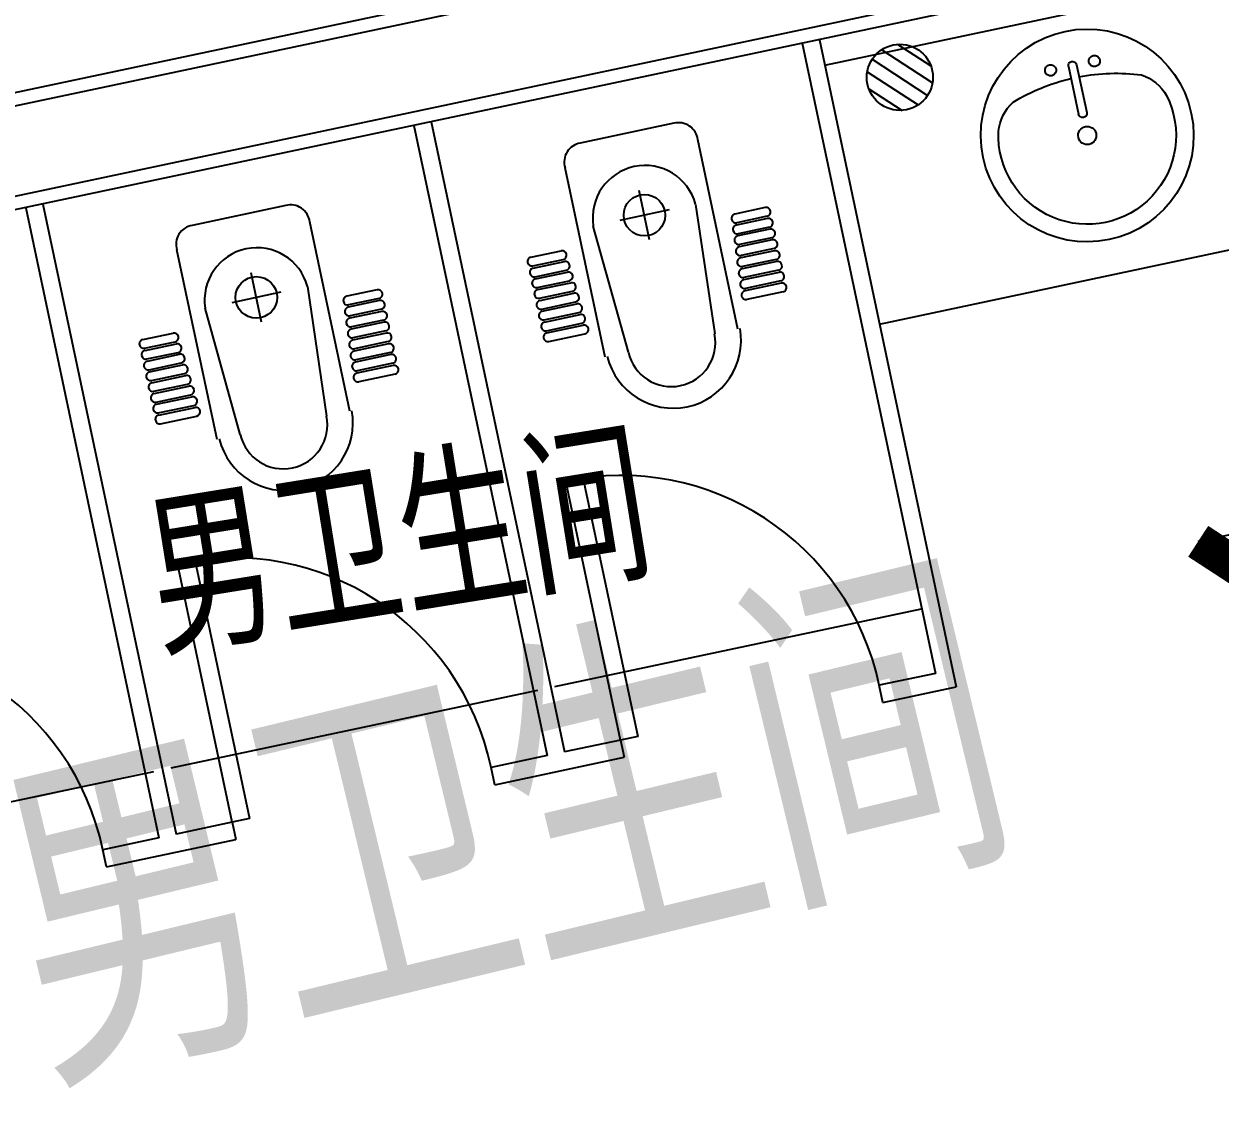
# Model space of a CAD drawing. Header units: millimetres. Extents: x 347599 to 1495443, y -100002 to 152717.
# Drawn here: x 1336624 to 1339337, y 48807 to 51281 of the extents above; entities that cross this region are included whole.
import ezdxf
from ezdxf.enums import TextEntityAlignment as Align

# ---------------------------------------------------------------- set-up
doc = ezdxf.new("R2010")
doc.units = ezdxf.units.MM
doc.header["$LTSCALE"] = 1000
doc.header["$PDMODE"] = 1
doc.linetypes.add('XRE2$0$HIDDEN', pattern=[0.375, 0.25, -0.125])
doc.layers.get('0').update_dxf_attribs({"linetype": 'CONTINUOUS'})
doc.layers.get('Defpoints').update_dxf_attribs({"linetype": 'CONTINUOUS'})
for name, color, linetype in [('A—墙体', 7, 'CONTINUOUS'), ('A—轴线、尺寸', 1, 'CONTINUOUS'), ('E1-RW-1F$0$LVTRY', 6, 'CONTINUOUS'), ('I-平面-标高（总）', 40, 'CONTINUOUS'), ('I—平面—卫生间隔断（不到顶）', 48, 'CONTINUOUS'), ('I—平面—文字', 40, 'CONTINUOUS'), ('I—平面—文字（放大1：100）', 40, 'XRE2$0$HIDDEN'), ('I—平面—洁具2', 44, 'CONTINUOUS'), ('I—平面—装饰面层线', 192, 'CONTINUOUS'), ('I—平面—踏步', 80, 'CONTINUOUS'), ('S-EQ1', 2, 'CONTINUOUS'), ('轴线100', 1, 'CONTINUOUS')]:
    doc.layers.add(name, color=color, linetype=linetype)
doc.styles.add('ARIAL', font='simhei.ttf', dxfattribs={"width": 0.9})
doc.styles.add('E-RT-1F$0$XD2008', font='xd-hzs.shx', dxfattribs={"width": 0.7, "bigfont": 'xd-hztxt.shx'})
doc.styles.add('XD2008', font='simhei.ttf', dxfattribs={"width": 0.7})
doc.styles.add('幼圆', font='SIMYOU_0.TTF', dxfattribs={"width": 0.7})
doc.dimstyles.new('200', dxfattribs={"dimscale": 200, "dimtxt": 2.5, "dimasz": 2, "dimexe": 1, "dimexo": 1, "dimgap": 0.8, "dimtad": 1, "dimdec": 0, "dimdsep": 46, "dimtxsty": 'ARIAL', "dimblk1": 'ARCHTICK', "dimblk2": 'ARCHTICK', "dimsah": 1, "dimcen": -0.9, "dimdle": 1, "dimclrd": 256, "dimclre": 256, "dimclrt": 40, "dimaunit": 1, "dimadec": 0, "dimazin": 0, "dimtfac": 0.35, "dimtdec": 0, "dimtix": 1, "dimtmove": 2, "dimatfit": 3, "dimldrblk": 'ARCHTICK', "dimfxl": 0, "dimtvp": 0.8, "dimtolj": 1, "dimtzin": 0, "dimarcsym": 0})
doc.dimstyles.new('副本 100', dxfattribs={"dimscale": 100, "dimtxt": 2.5, "dimasz": 2, "dimexe": 1, "dimexo": 1, "dimgap": 0.8, "dimtad": 1, "dimdec": 0, "dimdsep": 46, "dimtxsty": 'ARIAL', "dimblk1": 'ARCHTICK', "dimblk2": 'ARCHTICK', "dimsah": 1, "dimcen": -0.9, "dimdle": 1, "dimclrd": 256, "dimclre": 256, "dimclrt": 40, "dimaunit": 1, "dimadec": 0, "dimazin": 0, "dimtfac": 0.35, "dimtdec": 0, "dimtix": 1, "dimtmove": 2, "dimatfit": 3, "dimldrblk": 'ARCHTICK', "dimfxl": 0, "dimtvp": 0.8, "dimtolj": 1, "dimtzin": 0, "dimarcsym": 0})

# ---------------------------------------------------------------- blocks, each defined once
blk = doc.blocks.new('E1-RW-1F$0$E1-RW-1F$0$_LV13')
at = {"layer": 'S-EQ1'}
for p, q in [((-0.495, 0.071), (-0.071, 0.495)), ((-0.465, -0.183), (0.183, 0.465)), ((-0.354, -0.354), (0.354, 0.354)), ((-0.183, -0.465), (0.465, 0.183)), ((0.071, -0.495), (0.495, -0.071))]:
    blk.add_line(p, q, dxfattribs=at)
blk.add_circle((0, 0), 0.5, dxfattribs=at)
blk = doc.blocks.new('_ArchTick')
at = {"color": 0, "linetype": 'ByBlock', "const_width": 0.4}
blk.add_lwpolyline([(-0.5, -0.5), (0.5, 0.5)], dxfattribs=at)
blk = doc.blocks.new('*D208')
at = {"layer": 'A—轴线、尺寸', "linetype": 'ByBlock', "lineweight": -2}
for p, q in [((1320932.1, 93756.1), (1314573, 92410)), ((1314727.3, 92647.1), (1332983.4, 6408.2)), ((1339105.1, 7908.6), (1332746.3, 6562.5))]:
    blk.add_line(p, q, dxfattribs=at)
at = {"layer": 'Defpoints', "color": 0, "linetype": 'ByBlock'}
for p in [(1321127.8, 93797.6), (1339300.8, 7950), (1332942, 6603.9)]:
    blk.add_point(p, dxfattribs=at)
at = {"layer": 'A—轴线、尺寸', "linetype": 'ByBlock', "lineweight": -2, "xscale": 400, "yscale": 400, "zscale": 400}
for p, rotation in [((1314768.7, 92451.4), 101.9526484623862), ((1332942, 6603.9), 281.9526484623862)]:
    blk.add_blockref('_ArchTick', p, dxfattribs=dict(at, rotation=rotation))
at = {"layer": 'A—轴线、尺寸', "color": 40, "linetype": 'ByBlock', "insert": (1324259.2, 49613.1), "char_height": 500, "attachment_point": 5, "rotation": 281.9526, "style": 'ARIAL'}
blk.add_mtext('\\A1;87750', dxfattribs=at)
blk = doc.blocks.new('E-RT-1F$0$ECADI-TAG-HGHT（国标）')
at = {"color": 1}
blk.add_line((-2.121, 2.121), (11.768, 2.121), dxfattribs=at)
at = {"color": 1, "const_width": 0.5}
blk.add_lwpolyline([(-2.121, 2.121), (0, 0), (2.121, 2.121)], dxfattribs=at)
at = {"color": 1}
blk.add_point((-1.481, 4.6), dxfattribs=at)
at = {"style": 'E-RT-1F$0$XD2008', "width": 0.7}
blk.add_attdef('FL', text='', height=3, dxfattribs=at).set_placement((-2.689, 2.967), align=Align.RIGHT)
for tag, p in [('F.F.L.', (2.284, 2.967)), ('T.O.S.', (2.284, -1.104))]:
    blk.add_attdef(tag, p, '', height=3, dxfattribs=at)
blk = doc.blocks.new('Sink Vanity-Round - 19_ x 19_-4020000-E 号地块一层平面图  PARCEL E FIRST FLOOR PLAN')
at = {"layer": 'I—平面—洁具2'}
for p, q in [((87.1, 247.1), (87.1, 136.3)), ((106.2, 247.1), (106.2, 136.3))]:
    blk.add_line(p, q, dxfattribs=at)
for centre, radius, start, end in [((96.7, 85.2), 241.3, 0, 180), ((45.9, 247.1), 12.7, 0, 180), ((45.9, 247.1), 12.7, 180, 0), ((96.7, 247.1), 9.52, 0, 180), ((147.5, 247.1), 12.7, 0, 180), ((147.5, 247.1), 12.7, 180, 0), ((96.7, -233), 452.3, 91.2067, 109.2086), ((96.7, -233), 452.3, 70.7914, 88.7933), ((1.4, 104.3), 104.5, 120.7927, 162.1904), ((191.9, 104.3), 104.5, 17.8096, 59.2073), ((96.7, 85.2), 201.4, 165.3071, 14.6929), ((96.7, 136.3), 9.52, 180, 0), ((96.7, 85.2), 241.3, 180, 0), ((96.7, 85.2), 20.6, 0, 180), ((96.7, 85.2), 20.6, 180, 0)]:
    blk.add_arc(centre, radius, start, end, dxfattribs=at)
blk = doc.blocks.new('*D456')
at = {"layer": 'Defpoints', "color": 0, "linetype": 'Continuous'}
for p in [(1321127.8, 93797.6), (1339300.8, 7950), (1332942, 6603.9)]:
    blk.add_point(p, dxfattribs=at)
at = {"layer": '轴线100', "linetype": 'Continuous', "lineweight": -2}
for p, q in [((1321029.9, 93776.9), (1314670.9, 92430.7)), ((1314748, 92549.2), (1332962.7, 6506.1)), ((1339202.9, 7929.3), (1332844.2, 6583.2))]:
    blk.add_line(p, q, dxfattribs=at)
at = {"layer": '轴线100', "linetype": 'Continuous', "lineweight": -2, "xscale": 200, "yscale": 200, "zscale": 200}
for p, rotation in [((1314768.7, 92451.4), 101.9526484623766), ((1332942, 6603.9), 281.9526484623766)]:
    blk.add_blockref('_ArchTick', p, dxfattribs=dict(at, rotation=rotation))
at = {"layer": '轴线100', "color": 40, "linetype": 'Continuous', "insert": (1324082, 49575.6), "char_height": 300, "attachment_point": 5, "rotation": 281.9526, "style": 'ARIAL'}
blk.add_mtext('\\A1;87750', dxfattribs=at)

msp = doc.modelspace()

# ---------------------------------------------------------------- linework, layer by layer
at = {"layer": 'A—墙体'}
for p, q in [((1333124.4, 50153.8), (1341552.6, 51938.2)), ((1333124.4, 50153.8), (1341552.6, 51938.2)), ((1333083, 50349.4), (1339246.1, 51654.3)), ((1333083, 50349.4), (1339246.1, 51654.3))]:
    msp.add_line(p, q, dxfattribs=at)
at = {"layer": 'I—平面—卫生间隔断（不到顶）', "ltscale": 3}
for p, q in [((1338440.6, 51187.4), (1341541.8, 51844)), ((1338564.8, 50600.4), (1341666.1, 51257)), ((1338389.2, 51236.9), (1338691.6, 49808.5)), ((1338428.4, 51245.1), (1338739, 49777.7)), ((1337508.7, 51050.4), (1337811.1, 49622.1)), ((1337547.9, 51058.7), (1337850.3, 49630.4)), ((1336667.4, 50872.3), (1336969.8, 49444)), ((1336628.3, 50864.1), (1336930.6, 49435.7)), ((1338691.6, 49808.5), (1338564.4, 49781.6)), ((1338691.6, 49808.5), (1338564.4, 49781.6)), ((1338572.7, 49742.5), (1338564.4, 49781.6)), ((1338572.7, 49742.5), (1338739, 49777.7)), ((1338572.7, 49742.5), (1338739, 49777.7)), ((1337977.4, 49657.3), (1337850.3, 49630.4)), ((1337977.4, 49657.3), (1337850.3, 49630.4)), ((1337977.4, 49657.3), (1337850.3, 49630.4)), ((1337977.4, 49657.3), (1337985.7, 49618.2)), ((1337811.1, 49622.1), (1337683.9, 49595.2)), ((1337811.1, 49622.1), (1337683.9, 49595.2)), ((1337692.2, 49556.1), (1337683.9, 49595.2)), ((1337692.2, 49556.1), (1337985.7, 49618.2)), ((1337692.2, 49556.1), (1337985.7, 49618.2)), ((1337692.2, 49556.1), (1337985.7, 49618.2)), ((1337692.2, 49556.1), (1337985.7, 49618.2)), ((1337096.9, 49470.9), (1336969.8, 49444)), ((1337096.9, 49470.9), (1336969.8, 49444)), ((1337096.9, 49470.9), (1336969.8, 49444)), ((1337096.9, 49470.9), (1337105.2, 49431.8)), ((1336930.6, 49435.7), (1336803.5, 49408.8)), ((1336930.6, 49435.7), (1336803.5, 49408.8)), ((1336811.7, 49369.7), (1336803.5, 49408.8)), ((1336811.7, 49369.7), (1337105.2, 49431.8)), ((1336811.7, 49369.7), (1337105.2, 49431.8)), ((1336811.7, 49369.7), (1337105.2, 49431.8)), ((1336811.7, 49369.7), (1337105.2, 49431.8))]:
    msp.add_line(p, q, dxfattribs=at)
for points in [[(1338016.6, 49665.6), (1337977.4, 49657.3), (1337853.2, 50244.3), (1337892.3, 50252.6)], [(1337136.1, 49479.2), (1337096.9, 49470.9), (1336972.7, 50057.9), (1337011.8, 50066.2)]]:
    msp.add_lwpolyline(points, close=True, dxfattribs=at)
for centre in [(1337977.4, 49657.3), (1337097, 49470.9), (1336216.5, 49284.5)]:
    msp.add_arc(centre, 600, 11.9536, 101.9536, dxfattribs=at)
at = {"layer": 'I—平面—洁具2'}
for p, q in [((1338098.4, 51055.6), (1337886.2, 51010.6)), ((1338243.7, 50589.2), (1338152.7, 51018.6)), ((1337942.6, 50525.4), (1337851.6, 50954.8)), ((1338043.5, 50791.3), (1338019.9, 50903.1)), ((1338147.8, 50871.8), (1338191, 50578)), ((1337218.2, 50869.1), (1337006, 50824.2)), ((1338087.6, 50859.1), (1337975.8, 50835.4)), ((1338310, 50844.8), (1338241.1, 50830.2)), ((1338317.7, 50856.7), (1338317.7, 50856.7)), ((1337363.4, 50402.8), (1337272.5, 50832.1)), ((1337995.3, 50536.6), (1337915.6, 50822.6)), ((1338229.2, 50837.9), (1338229.2, 50837.9)), ((1338311.1, 50839.9), (1338240.2, 50824.9)), ((1338315.2, 50820.4), (1338244.3, 50805.3)), ((1338322.9, 50832.2), (1338322.9, 50832.2)), ((1338232.5, 50813.1), (1338232.5, 50813.1)), ((1338234.4, 50813.5), (1338234.4, 50813.5)), ((1338239.6, 50789), (1338239.6, 50789)), ((1338316.3, 50815.5), (1338243.5, 50800.1)), ((1338321.4, 50791), (1338246.8, 50775.2)), ((1338320.4, 50795.9), (1338247.6, 50780.5)), ((1338328.1, 50807.8), (1338328.1, 50807.8)), ((1337062.3, 50339), (1336971.3, 50768.4)), ((1337774.2, 50751.7), (1337843.1, 50766.4)), ((1337774.2, 50751.7), (1337843.1, 50766.4)), ((1338235.8, 50788.2), (1338235.8, 50788.2)), ((1338239.1, 50763.3), (1338239.1, 50763.3)), ((1338326.6, 50766.6), (1338250, 50750.3)), ((1338325.6, 50771.4), (1338250.9, 50755.6)), ((1338333.3, 50783.3), (1338333.3, 50783.3)), ((1337766.5, 50739.9), (1337766.5, 50739.9)), ((1337766.5, 50739.9), (1337766.5, 50739.9)), ((1337778.3, 50732.2), (1337847.3, 50746.8)), ((1337778.3, 50732.2), (1337847.3, 50746.8)), ((1337779.3, 50727.3), (1337850.2, 50742.3)), ((1337779.3, 50727.3), (1337850.2, 50742.3)), ((1337855, 50758.6), (1337855, 50758.6)), ((1337855, 50758.6), (1337855, 50758.6)), ((1337860.2, 50734.2), (1337860.2, 50734.2)), ((1337860.2, 50734.2), (1337860.2, 50734.2)), ((1337862.1, 50734.6), (1337862.1, 50734.6)), ((1337862.1, 50734.6), (1337862.1, 50734.6)), ((1338242.3, 50738.5), (1338242.3, 50738.5)), ((1338331.8, 50742.1), (1338253.3, 50725.5)), ((1338330.8, 50747), (1338254.2, 50730.8)), ((1338338.5, 50758.8), (1338338.5, 50758.8)), ((1338343.7, 50734.4), (1338343.7, 50734.4)), ((1337163.3, 50604.9), (1337139.6, 50716.7)), ((1337771.6, 50715.4), (1337771.6, 50715.4)), ((1337771.6, 50715.4), (1337771.6, 50715.4)), ((1337783.5, 50707.7), (1337854.4, 50722.7)), ((1337783.5, 50707.7), (1337854.4, 50722.7)), ((1337784.5, 50702.8), (1337857.3, 50718.2)), ((1337784.5, 50702.8), (1337857.3, 50718.2)), ((1337865.4, 50709.7), (1337865.4, 50709.7)), ((1337865.4, 50709.7), (1337865.4, 50709.7)), ((1337869.2, 50710.5), (1337869.2, 50710.5)), ((1337869.2, 50710.5), (1337869.2, 50710.5)), ((1338245.6, 50713.6), (1338245.6, 50713.6)), ((1338337, 50717.6), (1338256.6, 50700.6)), ((1338335.9, 50722.5), (1338257.5, 50705.9)), ((1338348.8, 50709.9), (1338348.8, 50709.9)), ((1337267.5, 50685.4), (1337310.7, 50391.6)), ((1337776.8, 50691), (1337776.8, 50691)), ((1337776.8, 50691), (1337776.8, 50691)), ((1337788.7, 50683.3), (1337861.4, 50698.7)), ((1337788.7, 50683.3), (1337861.4, 50698.7)), ((1337789.7, 50678.4), (1337864.4, 50694.2)), ((1337789.7, 50678.4), (1337864.4, 50694.2)), ((1337876.2, 50686.5), (1337876.2, 50686.5)), ((1337876.2, 50686.5), (1337876.2, 50686.5)), ((1338248.9, 50688.8), (1338248.9, 50688.8)), ((1338342.2, 50693.2), (1338259.9, 50675.8)), ((1338341.1, 50698.1), (1338260.8, 50681)), ((1338354, 50685.5), (1338354, 50685.5)), ((1337207.3, 50672.6), (1337095.5, 50648.9)), ((1337430.8, 50653.5), (1337359.9, 50638.4)), ((1337429.8, 50658.3), (1337360.8, 50643.7)), ((1337437.5, 50670.2), (1337437.5, 50670.2)), ((1337782, 50666.5), (1337782, 50666.5)), ((1337782, 50666.5), (1337782, 50666.5)), ((1337793.8, 50658.8), (1337868.5, 50674.6)), ((1337793.8, 50658.8), (1337868.5, 50674.6)), ((1337794.9, 50653.9), (1337871.5, 50670.1)), ((1337794.9, 50653.9), (1337871.5, 50670.1)), ((1337883.3, 50662.4), (1337883.3, 50662.4)), ((1337883.3, 50662.4), (1337883.3, 50662.4)), ((1338252.2, 50663.9), (1338252.2, 50663.9)), ((1338346.3, 50673.6), (1338264, 50656.2)), ((1337115, 50350.1), (1337035.4, 50636.2)), ((1337348.9, 50651.4), (1337348.9, 50651.4)), ((1337352.2, 50626.6), (1337352.2, 50626.6)), ((1337354.1, 50627), (1337354.1, 50627)), ((1337436, 50629), (1337363.2, 50613.6)), ((1337435, 50633.9), (1337364.1, 50618.9)), ((1337442.7, 50645.7), (1337442.7, 50645.7)), ((1337787.2, 50642.1), (1337787.2, 50642.1)), ((1337787.2, 50642.1), (1337787.2, 50642.1)), ((1337799, 50634.3), (1337875.6, 50650.6)), ((1337799, 50634.3), (1337875.6, 50650.6)), ((1337800.1, 50629.5), (1337878.5, 50646.1)), ((1337800.1, 50629.5), (1337878.5, 50646.1)), ((1337804.2, 50609.9), (1337882.7, 50626.5)), ((1337804.2, 50609.9), (1337882.7, 50626.5)), ((1337890.4, 50638.4), (1337890.4, 50638.4)), ((1337890.4, 50638.4), (1337890.4, 50638.4)), ((1337355.5, 50601.7), (1337355.5, 50601.7)), ((1337359.3, 50602.5), (1337359.3, 50602.5)), ((1337441.2, 50604.5), (1337366.5, 50588.7)), ((1337440.1, 50609.4), (1337367.4, 50594)), ((1337447.8, 50621.3), (1337447.8, 50621.3)), ((1337792.4, 50617.6), (1337792.4, 50617.6)), ((1337792.4, 50617.6), (1337792.4, 50617.6)), ((1337805.2, 50605), (1337885.6, 50622)), ((1337805.2, 50605), (1337885.6, 50622)), ((1337809.4, 50585.4), (1337889.8, 50602.5)), ((1337809.4, 50585.4), (1337889.8, 50602.5)), ((1337897.5, 50614.3), (1337897.5, 50614.3)), ((1337897.5, 50614.3), (1337897.5, 50614.3)), ((1336893.9, 50565.3), (1336962.9, 50579.9)), ((1336893.9, 50565.3), (1336962.9, 50579.9)), ((1336974.7, 50572.2), (1336974.7, 50572.2)), ((1336974.7, 50572.2), (1336974.7, 50572.2)), ((1337358.8, 50576.9), (1337358.8, 50576.9)), ((1337446.4, 50580.1), (1337369.8, 50563.9)), ((1337445.3, 50585), (1337370.6, 50569.2)), ((1337453, 50596.8), (1337453, 50596.8)), ((1337458.2, 50572.4), (1337458.2, 50572.4)), ((1337797.5, 50593.1), (1337797.5, 50593.1)), ((1337797.5, 50593.1), (1337797.5, 50593.1)), ((1337810.4, 50580.5), (1337892.7, 50598)), ((1337810.4, 50580.5), (1337892.7, 50598)), ((1337814.6, 50561), (1337896.8, 50578.4)), ((1337814.6, 50561), (1337896.8, 50578.4)), ((1337904.6, 50590.3), (1337904.6, 50590.3)), ((1337904.6, 50590.3), (1337904.6, 50590.3)), ((1336886.2, 50553.4), (1336886.2, 50553.4)), ((1336886.2, 50553.4), (1336886.2, 50553.4)), ((1336898, 50545.7), (1336967, 50560.3)), ((1336898, 50545.7), (1336967, 50560.3)), ((1336899.1, 50540.8), (1336970, 50555.8)), ((1336899.1, 50540.8), (1336970, 50555.8)), ((1336979.9, 50547.7), (1336979.9, 50547.7)), ((1336979.9, 50547.7), (1336979.9, 50547.7)), ((1336981.8, 50548.1), (1336981.8, 50548.1)), ((1336981.8, 50548.1), (1336981.8, 50548.1)), ((1337362.1, 50552), (1337362.1, 50552)), ((1337451.5, 50555.6), (1337373.1, 50539)), ((1337450.5, 50560.5), (1337373.9, 50544.3)), ((1337463.4, 50547.9), (1337463.4, 50547.9)), ((1337802.7, 50568.7), (1337802.7, 50568.7)), ((1337802.7, 50568.7), (1337802.7, 50568.7)), ((1336891.4, 50529), (1336891.4, 50529)), ((1336891.4, 50529), (1336891.4, 50529)), ((1336903.2, 50521.2), (1336974.1, 50536.3)), ((1336903.2, 50521.2), (1336974.1, 50536.3)), ((1336904.3, 50516.4), (1336977, 50531.8)), ((1336904.3, 50516.4), (1336977, 50531.8)), ((1336985.1, 50523.3), (1336985.1, 50523.3)), ((1336985.1, 50523.3), (1336985.1, 50523.3)), ((1336988.9, 50524.1), (1336988.9, 50524.1)), ((1336988.9, 50524.1), (1336988.9, 50524.1)), ((1337365.3, 50527.1), (1337365.3, 50527.1)), ((1337456.7, 50531.2), (1337376.3, 50514.1)), ((1337455.7, 50536.1), (1337377.2, 50519.4)), ((1337468.6, 50523.5), (1337468.6, 50523.5)), ((1336896.5, 50504.5), (1336896.5, 50504.5)), ((1336896.5, 50504.5), (1336896.5, 50504.5)), ((1336908.4, 50496.8), (1336981.2, 50512.2)), ((1336908.4, 50496.8), (1336981.2, 50512.2)), ((1336909.4, 50491.9), (1336984.1, 50507.7)), ((1336909.4, 50491.9), (1336984.1, 50507.7)), ((1336996, 50500), (1336996, 50500)), ((1336996, 50500), (1336996, 50500)), ((1337368.6, 50502.3), (1337368.6, 50502.3)), ((1337461.9, 50506.7), (1337379.6, 50489.3)), ((1337460.9, 50511.6), (1337380.5, 50494.6)), ((1337473.7, 50499), (1337473.7, 50499)), ((1336901.7, 50480), (1336901.7, 50480)), ((1336901.7, 50480), (1336901.7, 50480)), ((1336913.6, 50472.3), (1336988.3, 50488.2)), ((1336913.6, 50472.3), (1336988.3, 50488.2)), ((1336914.6, 50467.4), (1336991.2, 50483.7)), ((1336914.6, 50467.4), (1336991.2, 50483.7)), ((1336918.8, 50447.9), (1336995.3, 50464.1)), ((1336918.8, 50447.9), (1336995.3, 50464.1)), ((1337003, 50476), (1337003, 50476)), ((1337003, 50476), (1337003, 50476)), ((1337371.9, 50477.4), (1337371.9, 50477.4)), ((1337466, 50487.1), (1337383.8, 50469.7)), ((1336906.9, 50455.6), (1336906.9, 50455.6)), ((1336906.9, 50455.6), (1336906.9, 50455.6)), ((1336919.8, 50443), (1336998.3, 50459.6)), ((1336919.8, 50443), (1336998.3, 50459.6)), ((1336923.9, 50423.4), (1337002.4, 50440)), ((1336923.9, 50423.4), (1337002.4, 50440)), ((1337010.1, 50451.9), (1337010.1, 50451.9)), ((1337010.1, 50451.9), (1337010.1, 50451.9)), ((1336912.1, 50431.1), (1336912.1, 50431.1)), ((1336912.1, 50431.1), (1336912.1, 50431.1)), ((1336925, 50418.5), (1337005.4, 50435.6)), ((1336925, 50418.5), (1337005.4, 50435.6)), ((1336929.1, 50399), (1337009.5, 50416)), ((1336929.1, 50399), (1337009.5, 50416)), ((1336930.2, 50394.1), (1337012.4, 50411.5)), ((1336930.2, 50394.1), (1337012.4, 50411.5)), ((1337017.2, 50427.8), (1337017.2, 50427.8)), ((1337017.2, 50427.8), (1337017.2, 50427.8)), ((1336917.3, 50406.7), (1336917.3, 50406.7)), ((1336917.3, 50406.7), (1336917.3, 50406.7)), ((1336922.5, 50382.2), (1336922.5, 50382.2)), ((1336922.5, 50382.2), (1336922.5, 50382.2)), ((1336934.3, 50374.5), (1337016.6, 50391.9)), ((1336934.3, 50374.5), (1337016.6, 50391.9)), ((1337024.3, 50403.8), (1337024.3, 50403.8)), ((1337024.3, 50403.8), (1337024.3, 50403.8))]:
    msp.add_line(p, q, dxfattribs=at)
for points in [[(1338305.9, 50864.4), (1338236.9, 50849.8)], [(1337425.6, 50677.9), (1337356.7, 50663.3)]]:
    msp.add_lwpolyline(points, dxfattribs=at)
for centre in [(1338031.7, 50847.2), (1337151.4, 50660.8)]:
    msp.add_circle(centre, 47.1, dxfattribs=at)
for centre, radius, start, end in [((1338109.3, 51013.2), 43.8, 7.1058, 104.3734), ((1337893.5, 50967.5), 43.8, 99.548, 196.8156), ((1338033, 50841.1), 118.8, 15.0094, 188.9119), ((1337229, 50826.7), 43.8, 7.1058, 104.3734), ((1338239, 50840), 10, 101.9607, 191.9607), ((1338308, 50854.6), 10, 11.9607, 101.9607), ((1338308, 50854.6), 10, 281.9607, 11.9607), ((1337013.2, 50781), 43.8, 99.548, 196.8156), ((1338239, 50840), 10, 191.9607, 281.9607), ((1338242.3, 50815.1), 10, 101.9607, 191.9607), ((1338313.1, 50830.1), 10, 11.9607, 101.9607), ((1338313.1, 50830.1), 10, 281.9607, 11.9607), ((1338318.3, 50805.7), 10, 11.9607, 101.9607), ((1338242.3, 50815.1), 10, 191.9607, 281.9607), ((1338245.6, 50790.3), 10, 101.9607, 191.9607), ((1338318.3, 50805.7), 10, 281.9607, 11.9607), ((1338323.5, 50781.2), 10, 11.9607, 101.9607), ((1337152.8, 50654.6), 118.8, 15.0094, 188.9119), ((1337845.2, 50756.6), 10, 11.9607, 101.9607), ((1337845.2, 50756.6), 10, 11.9607, 101.9607), ((1338245.6, 50790.3), 10, 191.9607, 281.9607), ((1338248.8, 50765.4), 10, 101.9607, 191.9607), ((1338248.8, 50765.4), 10, 191.9607, 281.9607), ((1338323.5, 50781.2), 10, 281.9607, 11.9607), ((1338328.7, 50756.8), 10, 11.9607, 101.9607), ((1337776.2, 50742), 10, 101.9607, 191.9607), ((1337776.2, 50742), 10, 101.9607, 191.9607), ((1337776.2, 50742), 10, 191.9607, 281.9607), ((1337776.2, 50742), 10, 191.9607, 281.9607), ((1337845.2, 50756.6), 10, 281.9607, 11.9607), ((1337845.2, 50756.6), 10, 281.9607, 11.9607), ((1337852.3, 50732.5), 10, 11.9607, 101.9607), ((1337852.3, 50732.5), 10, 11.9607, 101.9607), ((1337852.3, 50732.5), 10, 281.9607, 11.9607), ((1337852.3, 50732.5), 10, 281.9607, 11.9607), ((1338252.1, 50740.6), 10, 101.9607, 191.9607), ((1338252.1, 50740.6), 10, 191.9607, 281.9607), ((1338328.7, 50756.8), 10, 281.9607, 11.9607), ((1338333.9, 50732.3), 10, 11.9607, 101.9607), ((1338333.9, 50732.3), 10, 281.9607, 11.9607), ((1337781.4, 50717.5), 10, 101.9607, 191.9607), ((1337781.4, 50717.5), 10, 101.9607, 191.9607), ((1337781.4, 50717.5), 10, 191.9607, 281.9607), ((1337781.4, 50717.5), 10, 191.9607, 281.9607), ((1337859.4, 50708.5), 10, 11.9607, 101.9607), ((1337859.4, 50708.5), 10, 11.9607, 101.9607), ((1337859.4, 50708.5), 10, 281.9607, 11.9607), ((1337859.4, 50708.5), 10, 281.9607, 11.9607), ((1338255.4, 50715.7), 10, 101.9607, 191.9607), ((1338255.4, 50715.7), 10, 191.9607, 281.9607), ((1338339.1, 50707.9), 10, 11.9607, 101.9607), ((1338339.1, 50707.9), 10, 281.9607, 11.9607), ((1337786.6, 50693), 10, 101.9607, 191.9607), ((1337786.6, 50693), 10, 101.9607, 191.9607), ((1337786.6, 50693), 10, 191.9607, 281.9607), ((1337786.6, 50693), 10, 191.9607, 281.9607), ((1337866.5, 50684.4), 10, 11.9607, 101.9607), ((1337866.5, 50684.4), 10, 11.9607, 101.9607), ((1337866.5, 50684.4), 10, 281.9607, 11.9607), ((1337866.5, 50684.4), 10, 281.9607, 11.9607), ((1338258.7, 50690.8), 10, 101.9607, 191.9607), ((1338258.7, 50690.8), 10, 191.9607, 281.9607), ((1338344.2, 50683.4), 10, 11.9607, 101.9607), ((1338344.2, 50683.4), 10, 281.9607, 11.9607), ((1337358.7, 50653.5), 10, 101.9607, 191.9607), ((1337427.7, 50668.1), 10, 11.9607, 101.9607), ((1337427.7, 50668.1), 10, 281.9607, 11.9607), ((1337432.9, 50643.7), 10, 11.9607, 101.9607), ((1337791.8, 50668.6), 10, 101.9607, 191.9607), ((1337791.8, 50668.6), 10, 101.9607, 191.9607), ((1337791.8, 50668.6), 10, 191.9607, 281.9607), ((1337791.8, 50668.6), 10, 191.9607, 281.9607), ((1337797, 50644.1), 10, 101.9607, 191.9607), ((1337797, 50644.1), 10, 101.9607, 191.9607), ((1337873.5, 50660.4), 10, 11.9607, 101.9607), ((1337873.5, 50660.4), 10, 11.9607, 101.9607), ((1337873.5, 50660.4), 10, 281.9607, 11.9607), ((1337873.5, 50660.4), 10, 281.9607, 11.9607), ((1338262, 50666), 10, 101.9607, 191.9607), ((1338262, 50666), 10, 191.9607, 281.9607), ((1337358.7, 50653.5), 10, 191.9607, 281.9607), ((1337362, 50628.7), 10, 101.9607, 191.9607), ((1337362, 50628.7), 10, 191.9607, 281.9607), ((1337432.9, 50643.7), 10, 281.9607, 11.9607), ((1337438.1, 50619.2), 10, 11.9607, 101.9607), ((1337797, 50644.1), 10, 191.9607, 281.9607), ((1337797, 50644.1), 10, 191.9607, 281.9607), ((1337802.1, 50619.7), 10, 101.9607, 191.9607), ((1337802.1, 50619.7), 10, 101.9607, 191.9607), ((1337880.6, 50636.3), 10, 11.9607, 101.9607), ((1337880.6, 50636.3), 10, 11.9607, 101.9607), ((1337880.6, 50636.3), 10, 281.9607, 11.9607), ((1337880.6, 50636.3), 10, 281.9607, 11.9607), ((1337365.3, 50603.8), 10, 101.9607, 191.9607), ((1337365.3, 50603.8), 10, 191.9607, 281.9607), ((1337438.1, 50619.2), 10, 281.9607, 11.9607), ((1337443.2, 50594.8), 10, 11.9607, 101.9607), ((1337802.1, 50619.7), 10, 191.9607, 281.9607), ((1337802.1, 50619.7), 10, 191.9607, 281.9607), ((1337807.3, 50595.2), 10, 101.9607, 191.9607), ((1337807.3, 50595.2), 10, 101.9607, 191.9607), ((1337887.7, 50612.2), 10, 11.9607, 101.9607), ((1337887.7, 50612.2), 10, 11.9607, 101.9607), ((1337887.7, 50612.2), 10, 281.9607, 11.9607), ((1337887.7, 50612.2), 10, 281.9607, 11.9607), ((1336964.9, 50570.1), 10, 11.9607, 101.9607), ((1336964.9, 50570.1), 10, 11.9607, 101.9607), ((1336964.9, 50570.1), 10, 281.9607, 11.9607), ((1336964.9, 50570.1), 10, 281.9607, 11.9607), ((1337368.6, 50578.9), 10, 101.9607, 191.9607), ((1337368.6, 50578.9), 10, 191.9607, 281.9607), ((1337443.2, 50594.8), 10, 281.9607, 11.9607), ((1337448.4, 50570.3), 10, 11.9607, 101.9607), ((1337448.4, 50570.3), 10, 281.9607, 11.9607), ((1337807.3, 50595.2), 10, 191.9607, 281.9607), ((1337807.3, 50595.2), 10, 191.9607, 281.9607), ((1337812.5, 50570.8), 10, 101.9607, 191.9607), ((1337812.5, 50570.8), 10, 101.9607, 191.9607), ((1337894.8, 50588.2), 10, 11.9607, 101.9607), ((1337894.8, 50588.2), 10, 11.9607, 101.9607), ((1337894.8, 50588.2), 10, 281.9607, 11.9607), ((1337894.8, 50588.2), 10, 281.9607, 11.9607), ((1338096.9, 50563.6), 154, 193.9395, 9.9818), ((1338092.8, 50558.6), 100, 192.7356, 11.1857), ((1336896, 50555.5), 10, 101.9607, 191.9607), ((1336896, 50555.5), 10, 101.9607, 191.9607), ((1336896, 50555.5), 10, 191.9607, 281.9607), ((1336896, 50555.5), 10, 191.9607, 281.9607), ((1336972, 50546), 10, 11.9607, 101.9607), ((1336972, 50546), 10, 11.9607, 101.9607), ((1336972, 50546), 10, 281.9607, 11.9607), ((1336972, 50546), 10, 281.9607, 11.9607), ((1337371.9, 50554.1), 10, 101.9607, 191.9607), ((1337371.9, 50554.1), 10, 191.9607, 281.9607), ((1337453.6, 50545.8), 10, 11.9607, 101.9607), ((1337453.6, 50545.8), 10, 281.9607, 11.9607), ((1337812.5, 50570.8), 10, 191.9607, 281.9607), ((1337812.5, 50570.8), 10, 191.9607, 281.9607), ((1336901.1, 50531), 10, 101.9607, 191.9607), ((1336901.1, 50531), 10, 101.9607, 191.9607), ((1336901.1, 50531), 10, 191.9607, 281.9607), ((1336901.1, 50531), 10, 191.9607, 281.9607), ((1336979.1, 50522), 10, 11.9607, 101.9607), ((1336979.1, 50522), 10, 11.9607, 101.9607), ((1336979.1, 50522), 10, 281.9607, 11.9607), ((1336979.1, 50522), 10, 281.9607, 11.9607), ((1337375.1, 50529.2), 10, 101.9607, 191.9607), ((1337375.1, 50529.2), 10, 191.9607, 281.9607), ((1337458.8, 50521.4), 10, 11.9607, 101.9607), ((1337458.8, 50521.4), 10, 281.9607, 11.9607), ((1336906.3, 50506.6), 10, 101.9607, 191.9607), ((1336906.3, 50506.6), 10, 101.9607, 191.9607), ((1336906.3, 50506.6), 10, 191.9607, 281.9607), ((1336906.3, 50506.6), 10, 191.9607, 281.9607), ((1336911.5, 50482.1), 10, 101.9607, 191.9607), ((1336911.5, 50482.1), 10, 101.9607, 191.9607), ((1336986.2, 50497.9), 10, 11.9607, 101.9607), ((1336986.2, 50497.9), 10, 11.9607, 101.9607), ((1336986.2, 50497.9), 10, 281.9607, 11.9607), ((1336986.2, 50497.9), 10, 281.9607, 11.9607), ((1337378.4, 50504.4), 10, 101.9607, 191.9607), ((1337378.4, 50504.4), 10, 191.9607, 281.9607), ((1337464, 50496.9), 10, 11.9607, 101.9607), ((1337464, 50496.9), 10, 281.9607, 11.9607), ((1336911.5, 50482.1), 10, 191.9607, 281.9607), ((1336911.5, 50482.1), 10, 191.9607, 281.9607), ((1336916.7, 50457.7), 10, 101.9607, 191.9607), ((1336916.7, 50457.7), 10, 101.9607, 191.9607), ((1336993.3, 50473.9), 10, 11.9607, 101.9607), ((1336993.3, 50473.9), 10, 11.9607, 101.9607), ((1336993.3, 50473.9), 10, 281.9607, 11.9607), ((1336993.3, 50473.9), 10, 281.9607, 11.9607), ((1337381.7, 50479.5), 10, 101.9607, 191.9607), ((1337381.7, 50479.5), 10, 191.9607, 281.9607), ((1336916.7, 50457.7), 10, 191.9607, 281.9607), ((1336916.7, 50457.7), 10, 191.9607, 281.9607), ((1336921.9, 50433.2), 10, 101.9607, 191.9607), ((1336921.9, 50433.2), 10, 101.9607, 191.9607), ((1337000.3, 50449.8), 10, 11.9607, 101.9607), ((1337000.3, 50449.8), 10, 11.9607, 101.9607), ((1337000.3, 50449.8), 10, 281.9607, 11.9607), ((1337000.3, 50449.8), 10, 281.9607, 11.9607), ((1337007.4, 50425.8), 10, 11.9607, 101.9607), ((1337007.4, 50425.8), 10, 11.9607, 101.9607), ((1336921.9, 50433.2), 10, 191.9607, 281.9607), ((1336921.9, 50433.2), 10, 191.9607, 281.9607), ((1336927.1, 50408.7), 10, 101.9607, 191.9607), ((1336927.1, 50408.7), 10, 101.9607, 191.9607), ((1337007.4, 50425.8), 10, 281.9607, 11.9607), ((1337007.4, 50425.8), 10, 281.9607, 11.9607), ((1337014.5, 50401.7), 10, 11.9607, 101.9607), ((1337014.5, 50401.7), 10, 11.9607, 101.9607), ((1336927.1, 50408.7), 10, 191.9607, 281.9607), ((1336927.1, 50408.7), 10, 191.9607, 281.9607), ((1336932.2, 50384.3), 10, 101.9607, 191.9607), ((1336932.2, 50384.3), 10, 101.9607, 191.9607), ((1336932.2, 50384.3), 10, 191.9607, 281.9607), ((1336932.2, 50384.3), 10, 191.9607, 281.9607), ((1337014.5, 50401.7), 10, 281.9607, 11.9607), ((1337014.5, 50401.7), 10, 281.9607, 11.9607), ((1337216.6, 50377.1), 154, 193.9395, 9.9818), ((1337212.6, 50372.2), 100, 192.7356, 11.1857)]:
    msp.add_arc(centre, radius, start, end, dxfattribs=at)
at = {"layer": 'I—平面—装饰面层线'}
for p, q in [((1333159.9, 50130.6), (1341529.4, 51902.7)), ((1333106.1, 50385), (1339210.6, 51677.5))]:
    msp.add_line(p, q, dxfattribs=at)
at = {"layer": 'I—平面—踏步'}
for p, q in [((1337828.8, 49778.6), (1338660.4, 49954.7)), ((1336958.1, 49594.2), (1337789.7, 49770.2)), ((1336087.4, 49409.9), (1336919, 49585.9))]:
    msp.add_line(p, q, dxfattribs=at)

# ---------------------------------------------------------------- block references
at = {"layer": 'E1-RW-1F$0$LVTRY', "ltscale": 5, "xscale": 150.0000000000001, "yscale": 150.0000000000001, "zscale": 150.0000000000001, "rotation": 281.9548863088286}
msp.add_blockref('E1-RW-1F$0$E1-RW-1F$0$_LV13', (1338611.1, 51159.7), dxfattribs=at)
msp.add_blockref('E1-RW-1F$0$E1-RW-1F$0$_LV13', (1338611.1, 51159.7), dxfattribs=at)
at = {"layer": 'I-平面-标高（总）'}
ref = msp.add_blockref('E-RT-1F$0$ECADI-TAG-HGHT（国标）', (1339706.8, 49835.3), dxfattribs=dict(at, xscale=166.6666666664841, yscale=166.6666666664841, zscale=166.6666666664841, rotation=11.95440131276587))
ref.add_attrib('F.F.L.', '-0.020', (1339987.4, 50400.2), dxfattribs={"layer": '0', "height": 500, "rotation": 11.9544, "style": '幼圆', "width": 0.7})
ref.add_attrib('T.O.S.', '-0.100', (1340117.2, 49734), dxfattribs={"layer": '0', "height": 500, "rotation": 11.9544, "style": '幼圆', "width": 0.7})
at = {"layer": 'I—平面—洁具2', "xscale": -1, "rotation": 11.95337699356242}
msp.add_blockref('Sink Vanity-Round - 19_ x 19_-4020000-E 号地块一层平面图  PARCEL E FIRST FLOOR PLAN', (1339148.3, 50964.6), dxfattribs=at)

# ---------------------------------------------------------------- texts
at = {"layer": 'I—平面—文字', "linetype": 'ByBlock', "style": 'XD2008', "width": 0.7}
msp.add_text('男卫生间', height=600, rotation=13.5639, dxfattribs=at).set_placement((1336666.3, 48920.3, 0))
at = {"layer": 'I—平面—文字（放大1：100）', "linetype": 'ByBlock', "style": 'XD2008', "width": 0.7}
msp.add_text('男卫生间', height=300, rotation=9.1584, dxfattribs=at).set_placement((1336930.2, 49876.6))

# ---------------------------------------------------------------- dimensions: what is measured, and where the dimension line sits
at = {"layer": 'A—轴线、尺寸', "linetype": 'ByBlock'}
dim = msp.add_linear_dim(base=(1332942, 6603.9), p1=(1321127.8, 93797.6), p2=(1339300.8, 7950), angle=281.9526, dimstyle='200', dxfattribs=at)
dim.commit()
dim.dimension.update_dxf_attribs({"geometry": '*D208', "text_midpoint": (1324259.2, 49613.1)})
at = {"layer": '轴线100', "linetype": 'Continuous'}
dim = msp.add_linear_dim(base=(1332942, 6603.9), p1=(1321127.8, 93797.6), p2=(1339300.8, 7950), angle=281.9526, dimstyle='副本 100', override={"dimtxt": 3}, dxfattribs=at)
dim.commit()
dim.dimension.update_dxf_attribs({"geometry": '*D456', "text_midpoint": (1324082, 49575.6)})

doc.saveas('drawing.dxf')
